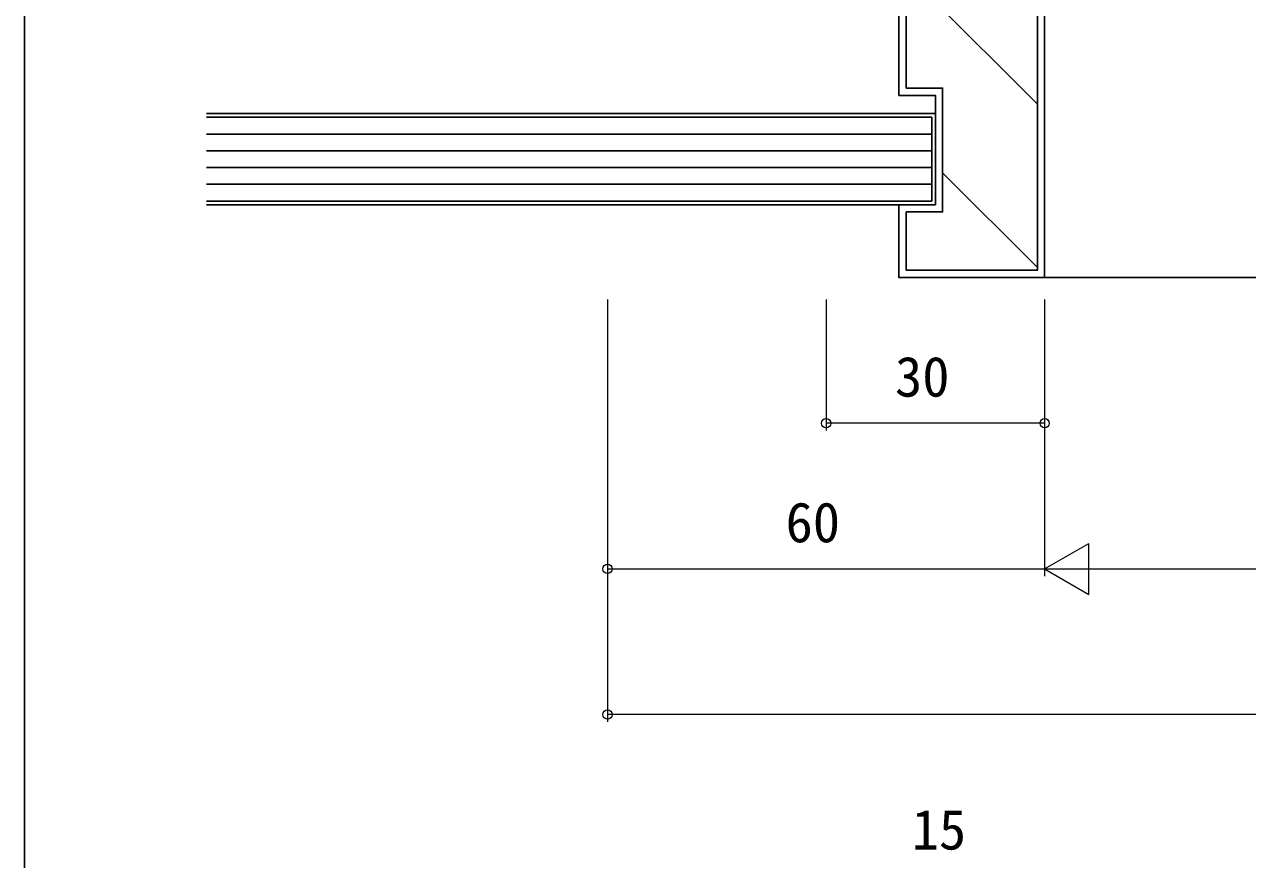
# Model space of a CAD drawing. Units: millimetres, scale not verified. Extents: x -437 to 438, y -681 to 679.
# Drawn here: x -436.8 to -268.9, y -329.9 to -215.3 of the extents above; entities that cross this region are included whole.
import ezdxf
from ezdxf.enums import TextEntityAlignment as Align

# ---------------------------------------------------------------- set-up
doc = ezdxf.new("R2010")
doc.units = ezdxf.units.MM
doc.header["$LTSCALE"] = 4
doc.layers.add('0-5_YKK_D', color=6, linetype='Continuous', lineweight=18)
doc.layers.add('0-6_YKK_ZWAK', color=7, linetype='Continuous')
doc.layers.add('0-7_YSS_K', color=3, linetype='Continuous')
doc.styles.add('ＭＳ ゴシック', font='')
doc.styles.get('ＭＳ ゴシック').set_extended_font_data('MS Gothic')

msp = doc.modelspace()

# ---------------------------------------------------------------- linework, layer by layer
at = {"layer": '0-5_YKK_D'}
for p, q in [((-356.767, -253.014), (-356.767, -291.014)), ((-356.767, -253.014), (-356.767, -311.014)), ((-326.767, -253.014), (-326.767, -271.014)), ((-296.767, -253.014), (-296.767, -291.014)), ((-296.767, -253.014), (-296.767, -291.014)), ((-296.767, -253.014), (-296.767, -271.014)), ((-296.767, -270.014), (-326.767, -270.014)), ((-296.767, -290.014), (-290.705, -286.514)), ((-290.705, -293.514), (-290.705, -286.514)), ((-356.767, -290.014), (-296.767, -290.014)), ((-296.767, -290.014), (-290.705, -293.514)), ((-296.767, -290.014), (-284.643, -290.014)), ((-289.767, -290.014), (291.167, -290.014)), ((358.167, -310.014), (-356.767, -310.014))]:
    msp.add_line(p, q, dxfattribs=at)
for centre in [(-326.767, -270.014), (-296.767, -270.014), (-356.767, -290.014), (-356.767, -310.014)]:
    msp.add_circle(centre, 0.637, dxfattribs=at)
at = {"layer": '0-6_YKK_ZWAK'}
msp.add_line((-436.8, 643.8), (-436.8, -681.2), dxfattribs=at)
at = {"layer": '0-7_YSS_K'}
for p, q in [((-315.767, -208.191), (-297.767, -226.191)), ((-312.267, -230.314), (-411.802, -230.314)), ((-312.267, -232.614), (-411.802, -232.614)), ((-312.267, -234.914), (-411.802, -234.914)), ((-310.767, -235.642), (-297.767, -248.642)), ((-312.267, -237.214), (-411.802, -237.214)), ((-296.767, -250.014), (-0.8, -250.014))]:
    msp.add_line(p, q, dxfattribs=at)
for points in [[(-316.767, -195.014), (-299.767, -195.014), (-299.767, -210.014), (-296.767, -210.014), (-296.767, -250.014), (-316.767, -250.014), (-316.767, -240.014), (-311.767, -240.014), (-311.767, -225.014), (-316.767, -225.014)], [(-315.767, -196.014), (-300.767, -196.014), (-300.767, -211.014), (-297.767, -211.014), (-297.767, -249.014), (-315.767, -249.014), (-315.767, -241.014), (-310.767, -241.014), (-310.767, -224.014), (-315.767, -224.014)]]:
    msp.add_lwpolyline(points, close=True, dxfattribs=at)
for points in [[(-411.802, -240.014), (-311.767, -240.014), (-311.767, -227.514), (-411.802, -227.514)], [(-411.802, -239.514), (-312.267, -239.514), (-312.267, -228.014), (-411.802, -228.014)]]:
    msp.add_lwpolyline(points, dxfattribs=at)

# ---------------------------------------------------------------- texts
at = {"layer": '0-5_YKK_D', "style": 'ＭＳ ゴシック'}
for s, p in [('30', (-317.307, -268.014)), ('60', (-332.328, -288.014)), ('15', (-315.02, -330.2))]:
    msp.add_text(s, height=5.499, dxfattribs=at).set_placement(p, align=Align.BOTTOM_LEFT)

doc.saveas('drawing.dxf')
